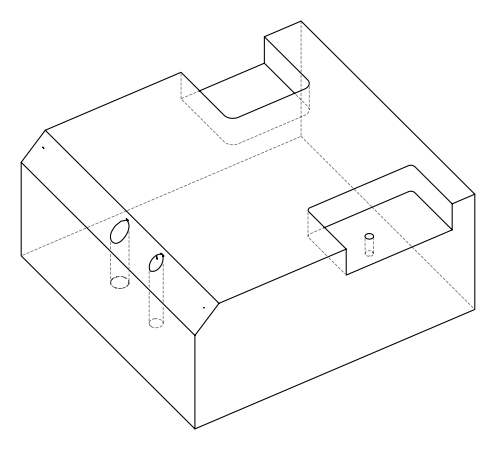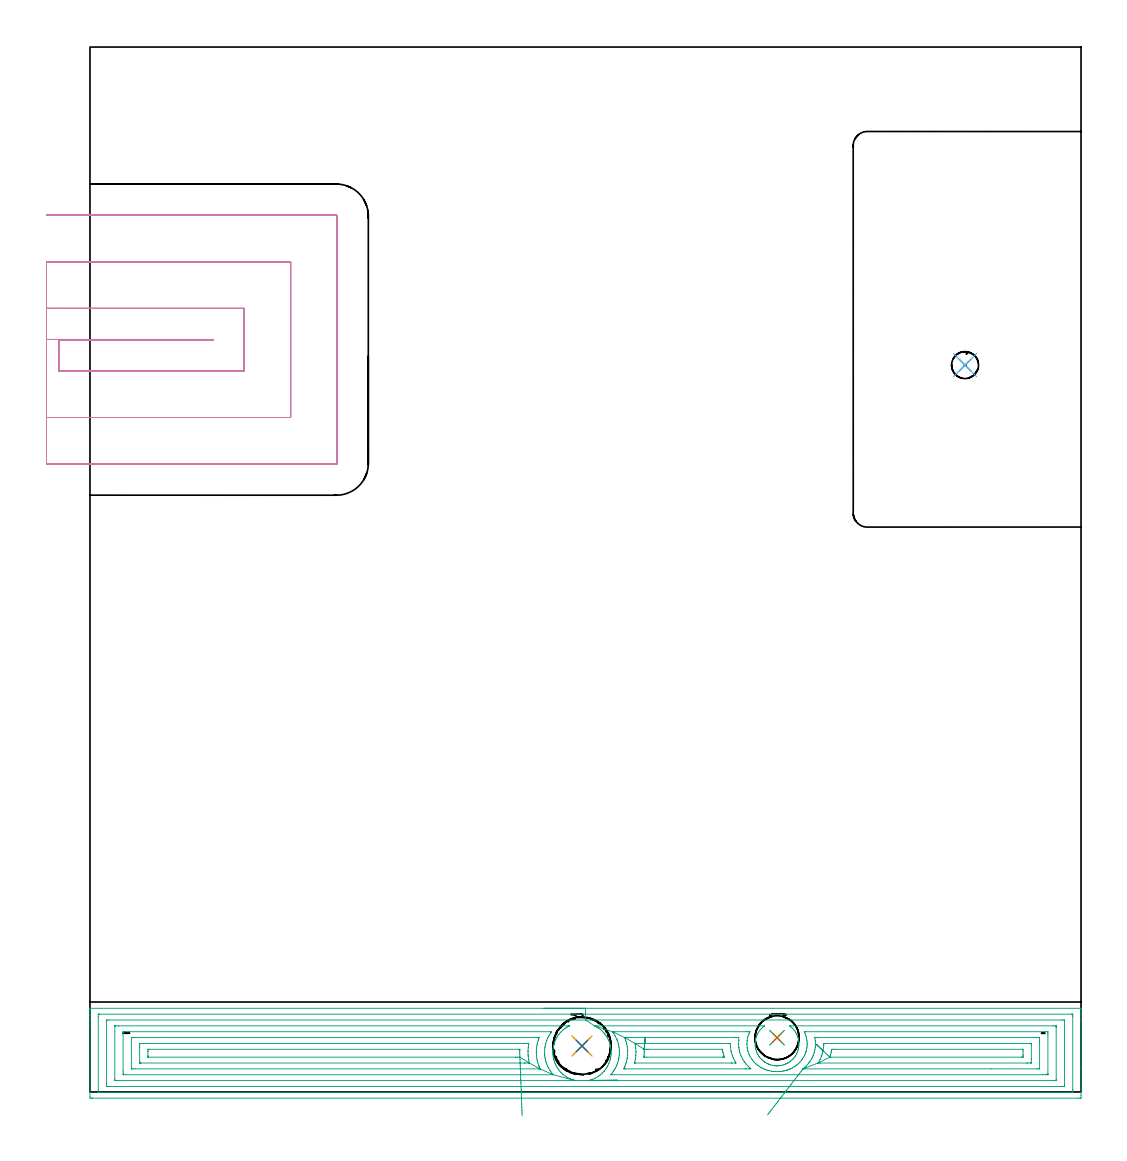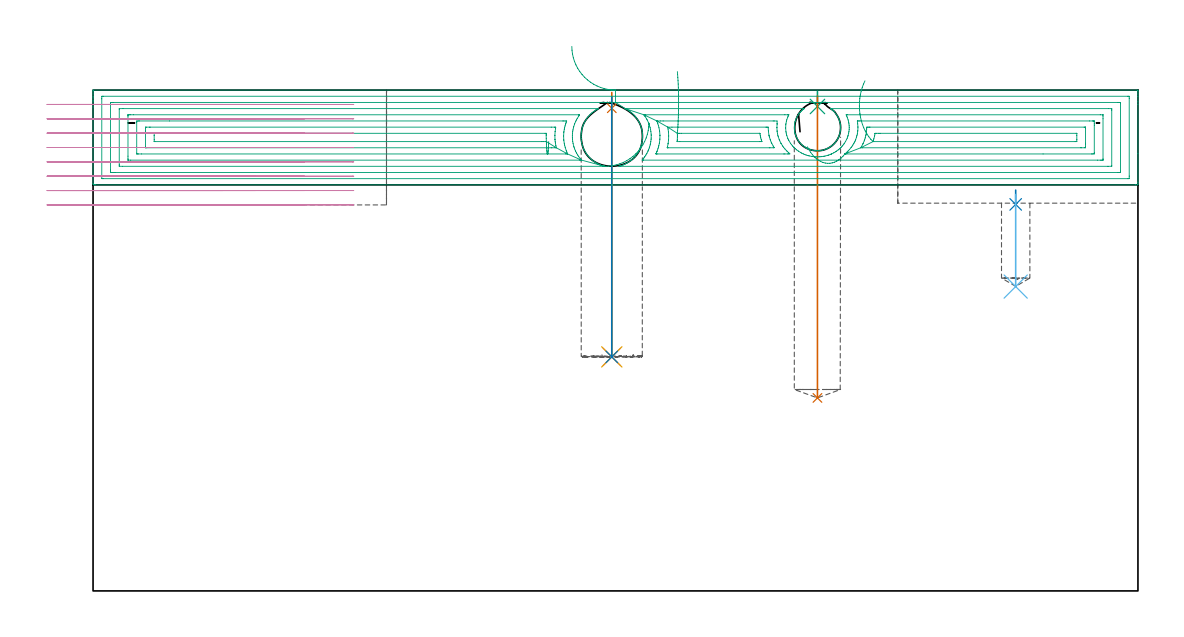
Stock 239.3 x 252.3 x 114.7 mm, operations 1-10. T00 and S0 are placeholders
(PLAN: 11 operations, 8 tool changes, 108.4 min)
(1 SPOT_DRILL | STEP1POCKET | NXT0321_9005460120000 | 0.03 min | 314 mm3)
(2 SPOT_DRILL_1 | STEP1POCKET_1 | NXT0321_9005460120000 | 0.03 min | 2801 mm3)
(3 SPOT_DRILL_2 | STEP1POCKET_2 | NXT0321_9005460120000 | 0.03 min | 269 mm3)
(4 DRILL_BLIND_HOLE_INTO_CENTER | STEP1POCKET | UGT0301_480 | 0.24 min | 3182 mm3)
(5 DRILL_TO_ENLARGE_BLIND_HOLE | STEP1POCKET | UGT0301_374 | 0.24 min | 4604 mm3)
(6 DRILL_BLIND_HOLE_INTO_CENTER_1 | STEP1POCKET_1 | UGT0301_460 | 0.09 min | 604 mm3)
(7 DRILL_BLIND_HOLE_INTO_CENTER_2 | STEP1POCKET_2 | NXT0301_077 | 0.28 min | 5873 mm3)
(8 BORE_BLIND_HOLE | STEP1POCKET | UGT0332_064 | 0.24 min | 1295 mm3)
(9 AREA_MILL | FG_CHAMFER_SURFACE | UGT0205_001 | 15.62 min | 53908 mm3)
(10 MILL_SLOT | SLOT_PARTIAL_RECTANGULAR | UGT0201_133 | Follow Part, ap 3.75, ae 75% | 11.49 min | 132068 mm3)
(11 MILL_SLOT_1 | SLOT_PARTIAL_RECTANGULAR_1 | NXT0201_008 | Follow Part, ap 1.5, ae 75% | 80.11 min | 133110 mm3)
(TOOL NXT0321_9005460120000 | NC Spot Drill, 142deg, 12mm, Carbide, Uncoated | D12 PA142 FL30 Z2)
(TOOL UGT0301_480 | Carbide Drill 8.5 mm | D8.5 PA118 FL75 Z2)
(TOOL UGT0301_374 | Twist Drill Flat Bottom 13 mm | D13 PA180 FL101 Z2)
(TOOL UGT0301_460 | Carbide Drill 6.5 mm | D6.5 PA118 FL63 Z2)
(TOOL NXT0301_077 | Carbide Drill 10.6mm [860.1-1060-053A1-MM 2214] | D10.6 PA140 FL71 Z2)
(TOOL UGT0332_064 | 14 mm Boring Bar Slip Fit | D14)
(TOOL UGT0205_001 | Chamfer Mill 20 x 3 x 45 deg. | D20 FL50 Z2)
(TOOL UGT0201_133 | Carbide End Mill 15.0 | D15 FL30 Z4)
(TOOL NXT0201_008 | ENDMILL 6mm [2P460-0600-NA 1630] | D6 FL26 Z6)
(OP 1 SPOT_DRILL)
G17 G21 G94 G90
T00 M6
G54
G17 G0 G90 X118.8 Y11.1 S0 M3
G43 Z124.7 H0
G94 G81 G98 Z110.543 F250. R114.15
G80
M5
M2
(OP 2 SPOT_DRILL_1)
G17 G21 G94 G90
T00 M6
G54
G17 G0 G90 X211.3 Y175.5 S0 M3
G43 Z124.7 H0
G94 G81 G98 Z88.52 F250. R91.8
G80
M5
M2
(OP 3 SPOT_DRILL_2)
G17 G21 G94 G90
T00 M6
G54
G17 G0 G90 X165.9 Y13.1 S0 M3
G43 Z124.7 H0
G94 G81 G98 Z110.944 F250. R114.4
G80
M5
M2
(OP 4 DRILL_BLIND_HOLE_INTO_CENTER)
G17 G21 G94 G90
T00 M6
G54
G17 G0 G90 X118.8 Y11.1 S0 M3
G43 Z124.7 H0
G94 G81 G98 Z53.6 F250. R113.15
G80
M5
M2
(OP 5 DRILL_TO_ENLARGE_BLIND_HOLE)
G17 G21 G94 G90
T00 M6
G54
G17 G0 G90 X118.8 Y11.1 S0 M3
G43 Z124.7 H0
G94 G73 G98 Z53.6 F250. Q11.51 R113.15
G80
M5
M2
(OP 6 DRILL_BLIND_HOLE_INTO_CENTER_1)
G17 G21 G94 G90
T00 M6
G54
G17 G0 G90 X211.3 Y175.5 S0 M3
G43 Z124.7 H0
G94 G81 G98 Z69.7 F250. R90.8
G80
M5
M2
(OP 7 DRILL_BLIND_HOLE_INTO_CENTER_2)
G17 G21 G94 G90
T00 M6
G54
G17 G0 G90 X165.9 Y13.1 S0 M3
G43 Z124.7 H1
G94 G81 G98 Z44.2 F250. R113.4
G80
M5
M2
(OP 8 BORE_BLIND_HOLE)
G17 G21 G94 G90
T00 M6
G54
G17 G0 G90 X118.8 Y11.1 S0 M3
G43 Z124.7 H0
G94 G85 G98 Z53.6 F250. R113.15
G80
M5
M2
(OP 9 AREA_MILL)
G17 G21 G94 G90
T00 M6
G54
G17 G0 G90 X109.65 Y20.2 S1061 M3
G43 Z124.7 H0
G94 G1 X109.688 Z123.828 F250.
X109.802 Z122.963
X109.991 Z122.112
X110.253 Z121.28
X110.587 Z120.474
X110.99 Z119.7
X111.459 Z118.964
X111.99 Z118.272
X112.579 Z117.629
X113.222 Z117.039
X113.914 Z116.508
X114.65 Z116.04
X115.424 Z115.637
X116.23 Z115.303
X117.062 Z115.041
X117.914 Z114.852
X118.778 Z114.738
X119.65 Z114.7
X239.15
X239.29 Y20.197 Z114.688
X239.293 Y20.152 Z114.643
X239.3 Y19.799 Z114.298
Y19.314 Z113.813
Y18.713 Z113.208
Y17.521 Z112.018
Y16.93 Z111.423
Y5.633 Z100.13
Y-0.905 Z93.592
X239.298 Y-1.496 Z93.001
X239.296 Y-1.497 Z93.
X238.704 Y-1.5
X0.596
X0.296 Y-1.497 Z93.002
X0.01 Y-1.491 Z93.006
X0. Y-1.2 Z93.297
Y16.333 Z110.828
Y16.93 Z111.423
Y17.521 Z112.018
Y17.821 Z112.318
Y18.413 Z112.909
Y18.713 Z113.208
Y19.314 Z113.813
Y19.799 Z114.298
X0.007 Y20.152 Z114.643
X0.01 Y20.197 Z114.688
X0.15 Y20.2 Z114.7
X119.65
Y18.786 Z113.286
X236.993 Y18.785 Z113.285
X237.138 Y18.784 Z113.284
X237.235 Y18.781 Z113.281
X237.291 Y18.777 Z113.277
X237.294 Y18.766 Z113.266
X237.297 Y18.713 Z113.213
X237.3 Y18.334 Z112.834
Y0.499 Z94.999
X237.297 Y-0.013 Z94.487
X237.294 Y-0.06 Z94.44
X237.291 Y-0.077 Z94.423
X237.211 Y-0.081 Z94.419
X237.066 Y-0.085 Z94.415
X236.993 Y-0.086 Z94.414
X2.307
X2.162 Y-0.084 Z94.416
X2.065 Y-0.081 Z94.419
X2.009 Y-0.077 Z94.423
X2.006 Y-0.066 Z94.434
X2.003 Y-0.013 Z94.487
X2. Y0.366 Z94.866
Y18.201 Z112.701
X2.003 Y18.713 Z113.213
X2.006 Y18.76 Z113.26
X2.009 Y18.777 Z113.277
X2.089 Y18.781 Z113.281
X2.234 Y18.785 Z113.285
X2.307 Y18.786 Z113.286
X119.65
Y17.371 Z111.871
X234.695
X235.137 Y17.367 Z111.867
X235.246 Y17.364 Z111.864
X235.29 Y17.359 Z111.859
X235.295 Y17.256 Z111.756
X235.299 Y17.092 Z111.592
Y1.608 Z96.108
X235.295 Y1.444 Z95.944
X235.29 Y1.341 Z95.841
X235.246 Y1.336 Z95.836
X235.137 Y1.333 Z95.833
X234.686 Y1.329 Z95.829
X5.055
X4.604 Y1.33 Z95.83
X4.163 Y1.333 Z95.833
X4.026 Y1.335 Z95.835
X4.01 Y1.607 Z96.107
X4.003 Y1.77 Z96.27
X4. Y1.933 Z96.433
X4.001 Y17.092 Z111.592
X4.005 Y17.256 Z111.756
X4.01 Y17.359 Z111.859
X4.054 Y17.364 Z111.864
X4.163 Y17.367 Z111.867
X4.614 Y17.371 Z111.871
X119.65
X121.859 Y15.951 Z110.451
X121.862 Y15.954 Z110.454
X121.88 Y15.956 Z110.456
X121.983 Y15.957 Z110.457
X162.818
X162.902 Y15.956 Z110.456
Y15.954 Z110.454
X162.585 Y15.733 Z110.233
X162.338 Y15.517 Z110.017
X162.117 Y15.305 Z109.805
X161.909 Y15.08 Z109.58
X161.712 Y14.845 Z109.345
X161.675 Y14.796 Z109.296
X161.403 Y14.384 Z108.884
X161.166 Y13.957 Z108.457
X160.971 Y13.518 Z108.018
X160.812 Y13.069 Z107.569
X160.781 Y12.963 Z107.463
X160.699 Y12.574 Z107.074
X160.642 Y12.182 Z106.682
X160.613 Y11.738 Z106.238
X160.619 Y11.294 Z105.794
X160.665 Y10.849 Z105.349
X160.742 Y10.406 Z104.906
X160.781 Y10.237 Z104.737
X160.898 Y9.875 Z104.375
X161.028 Y9.518 Z104.018
X161.258 Y9.068 Z103.568
X161.518 Y8.631 Z103.131
X161.675 Y8.406 Z102.906
X161.963 Y8.066 Z102.566
X162.272 Y7.743 Z102.243
X162.417 Y7.609 Z102.109
X162.569 Y7.483 Z101.983
X162.902 Y7.248 Z101.748
X162.991 Y7.187 Z101.684
X163.007 Y7.176 Z101.672
X163.463 Y6.898 Z101.395
X163.496 Y6.881 Z101.378
X163.545 Y6.857 Z101.353
X163.794 Y6.752 Z101.247
X163.948 Y6.686 Z101.182
X164.357 Y6.531 Z101.03
X164.803 Y6.427 Z100.926
X165.251 Y6.351 Z100.845
X165.577 Y6.327 Z100.817
X165.658 Y6.32 Z100.812
X165.698 Y6.317 Z100.808
X165.805 Y6.32 Z100.803
X165.882 Y6.317 Z100.806
X165.993 Y6.32 Z100.804
X166.145 Y6.318 Z100.811
X166.178 Y6.32 Z100.814
X166.286 Y6.331 Z100.823
X166.594 Y6.356 Z100.854
X167.04 Y6.436 Z100.934
X167.49 Y6.554 Z101.053
X167.934 Y6.714 Z101.214
X167.959 Y6.726 Z101.225
X168.253 Y6.856 Z101.353
X168.518 Y7. Z101.5
X168.545 Y7.015 Z101.515
X168.828 Y7.189 Z101.689
X169.187 Y7.455 Z101.955
X169.526 Y7.743 Z102.243
X169.722 Y7.934 Z102.434
X170.013 Y8.274 Z102.774
X170.282 Y8.631 Z103.131
X170.456 Y8.904 Z103.404
X170.616 Y9.186 Z103.686
X170.772 Y9.518 Z104.018
X170.927 Y9.959 Z104.459
X171.052 Y10.406 Z104.906
X171.135 Y10.849 Z105.349
X171.181 Y11.294 Z105.794
X171.187 Y11.738 Z106.238
X171.157 Y12.182 Z106.682
X171.088 Y12.628 Z107.128
X170.98 Y13.069 Z107.569
X170.829 Y13.518 Z108.018
X170.643 Y13.957 Z108.457
X170.616 Y14.015 Z108.515
X170.363 Y14.437 Z108.937
X170.079 Y14.845 Z109.345
X169.722 Y15.265 Z109.765
X169.473 Y15.505 Z110.005
X169.208 Y15.733 Z110.233
X169.144 Y15.78 Z110.28
X168.998 Y15.891 Z110.391
X168.922 Y15.95 Z110.45
X169.161 Y15.957 Z110.457
X232.542
X233.276 Y15.951 Z110.451
X233.29 Y15.95 Z110.45
X233.293 Y15.932 Z110.432
X233.297 Y15.884 Z110.384
X233.299 Y15.786 Z110.286
X233.3 Y15.59 Z110.09
X233.299 Y2.925 Z97.425
X233.297 Y2.82 Z97.32
X233.292 Y2.768 Z97.268
X233.289 Y2.749 Z97.249
X233.267 Y2.748 Z97.248
X232.461 Y2.743 Z97.243
X232.381
X120.399 Z97.242
X120.559 Y2.782 Z97.282
X120.904 Y2.885 Z97.382
X120.993 Y2.911 Z97.409
X121.438 Y3.074 Z97.571
X121.962 Y3.304 Z97.803
X122.332 Y3.508 Z98.006
X122.786 Y3.8 Z98.297
X122.857 Y3.851 Z98.348
X123.227 Y4.117 Z98.616
X123.317 Y4.192 Z98.691
X123.73 Y4.575 Z99.073
X124.121 Y4.98 Z99.479
X124.206 Y5.08 Z99.579
X124.533 Y5.517 Z100.017
X124.833 Y5.967 Z100.467
X125.015 Y6.277 Z100.777
X125.281 Y6.855 Z101.355
X125.453 Y7.296 Z101.796
X125.592 Y7.743 Z102.243
X125.698 Y8.185 Z102.685
X125.774 Y8.631 Z103.131
X125.821 Y9.074 Z103.574
X125.841 Y9.518 Z104.018
X125.833 Y9.963 Z104.463
X125.795 Y10.406 Z104.906
X125.729 Y10.851 Z105.351
X125.634 Y11.294 Z105.794
X125.508 Y11.74 Z106.24
X125.353 Y12.182 Z106.682
X125.193 Y12.556 Z107.056
X125.015 Y12.924 Z107.424
X124.932 Y13.069 Z107.569
X124.647 Y13.52 Z108.02
X124.333 Y13.957 Z108.457
X124.121 Y14.219 Z108.719
X123.82 Y14.538 Z109.038
X123.503 Y14.845 Z109.345
X123.227 Y15.081 Z109.581
X122.786 Y15.401 Z109.901
X122.332 Y15.698 Z110.198
X122.273 Y15.733 Z110.233
X121.88 Y15.933 Z110.433
X121.861 Y15.945 Z110.445
X121.859 Y15.951 Z110.451
X126.171 Y14.539 Z109.039
X126.172 Y14.54 Z109.04
X126.183 Y14.542 Z109.042
X126.338 Y14.543 Z109.043
X126.494
X158.443
X159.047 Y14.542 Z109.042
X159.171 Y14.54 Z109.04
X159.335 Y14.536 Z109.036
Y14.535 Z109.035
Y14.53 Z109.03
X159.245 Y14.344 Z108.844
X159.204 Y14.254 Z108.754
X159.102 Y14.022 Z108.522
X158.866 Y13.363 Z107.863
X158.781 Y13.024 Z107.524
X158.683 Y12.471 Z106.971
X158.654 Y12.259 Z106.759
X158.625 Y11.579 Z106.079
X158.627 Y11.395 Z105.895
X158.688 Y10.688 Z105.188
X158.733 Y10.397 Z104.897
X158.803 Y10.068 Z104.568
X158.882 Y9.796 Z104.296
X159.113 Y9.126 Z103.626
X159.218 Y8.904 Z103.404
X159.256 Y8.826 Z103.326
X159.335 Y8.675 Z103.175
X159.73 Y8.012 Z102.512
X159.938 Y7.719 Z102.219
X160.226 Y7.376 Z101.876
X160.465 Y7.121 Z101.621
X160.794 Y6.793 Z101.293
X161.118 Y6.519 Z101.019
X161.529 Y6.229 Z100.729
X162.01 Y5.924 Z100.424
X162.24 Y5.786 Z100.286
X162.651 Y5.588 Z100.088
X162.902 Y5.48 Z99.98
X162.944 Y5.463 Z99.963
X163.282 Y5.337 Z99.837
X163.665 Y5.211 Z99.711
X163.794 Y5.178 Z99.678
X164.001 Y5.13 Z99.63
X164.685 Y4.997 Z99.497
X165.077 Y4.946 Z99.446
X165.577 Y4.908 Z99.408
X166.009 Y4.905 Z99.405
X166.469 Y4.925 Z99.425
X166.847 Y4.959 Z99.459
X167.361 Y5.041 Z99.541
X167.611 Y5.087 Z99.587
X168.253 Y5.252 Z99.752
X168.318 Y5.272 Z99.772
X168.513 Y5.337 Z99.837
X168.971 Y5.511 Z100.011
X169.043 Y5.54 Z100.04
X169.144 Y5.587 Z100.087
X169.635 Y5.828 Z100.328
X170.036 Y6.067 Z100.567
X170.283 Y6.229 Z100.729
X170.652 Y6.503 Z101.003
X170.928 Y6.731 Z101.231
X171.135 Y6.914 Z101.414
X171.347 Y7.121 Z101.621
X171.568 Y7.373 Z101.873
X171.82 Y7.671 Z102.171
X171.966 Y7.867 Z102.367
X172.07 Y8.012 Z102.512
X172.318 Y8.406 Z102.906
X172.58 Y8.904 Z103.404
X172.711 Y9.183 Z103.683
X172.866 Y9.641 Z104.141
X172.91 Y9.796 Z104.296
X173.049 Y10.35 Z104.85
X173.112 Y10.688 Z105.188
X173.159 Y11.131 Z105.631
X173.175 Y11.579 Z106.079
X173.16 Y12.022 Z106.522
X173.114 Y12.471 Z106.971
X173.06 Y12.819 Z107.319
X172.926 Y13.363 Z107.863
X172.711 Y13.996 Z108.496
X172.603 Y14.254 Z108.754
X172.522 Y14.444 Z108.944
X172.499 Y14.506 Z109.006
X172.489 Y14.538 Z109.038
X172.497 Y14.539 Z109.039
X172.567 Y14.541 Z109.041
X172.711 Y14.542 Z109.042
X230.678
X231.284 Y14.54 Z109.04
X231.287 Y14.537 Z109.037
X231.296 Y14.528 Z109.028
X231.298 Y14.254 Z108.754
X231.3 Y13.632 Z108.132
Y4.446 Z98.946
X231.298 Y4.29 Z98.79
X231.295 Y4.212 Z98.712
X231.29 Y4.175 Z98.675
X231.286 Y4.164 Z98.664
X231.254 Y4.163 Z98.663
X230.965 Y4.158 Z98.658
X230.678 Y4.157 Z98.657
X230.075
X126.05 Y4.158 Z98.658
X125.857 Y4.16 Z98.66
X125.788 Y4.162 Z98.662
X125.767 Y4.164 Z98.664
X125.987 Y4.446 Z98.946
X126.139 Y4.645 Z99.145
X126.338 Y4.914 Z99.414
X126.507 Y5.169 Z99.669
X126.614 Y5.337 Z99.837
X126.844 Y5.723 Z100.223
X127.092 Y6.229 Z100.729
X127.136 Y6.323 Z100.823
X127.23 Y6.537 Z101.037
X127.387 Y6.964 Z101.464
X127.437 Y7.121 Z101.621
X127.589 Y7.653 Z102.153
X127.673 Y8.012 Z102.512
X127.738 Y8.396 Z102.896
X127.799 Y8.904 Z103.404
X127.818 Y9.208 Z103.708
X127.826 Y9.796 Z104.296
X127.815 Y10.103 Z104.603
X127.754 Y10.688 Z105.188
X127.684 Y11.125 Z105.625
X127.583 Y11.579 Z106.079
X127.353 Y12.348 Z106.848
X127.31 Y12.471 Z106.971
X127.289 Y12.529 Z107.029
X127.23 Y12.674 Z107.174
X126.906 Y13.363 Z107.863
X126.789 Y13.576 Z108.076
X126.422 Y14.171 Z108.671
X126.338 Y14.288 Z108.788
X126.178 Y14.526 Z109.026
X126.171 Y14.539 Z109.039
X129.139 Y13.123 Z107.623
X129.155 Y13.124 Z107.624
X129.25 Y13.127 Z107.627
X129.906 Y13.128 Z107.628
X130.564 Y13.129 Z107.629
X155.767 Y13.128 Z107.628
X156.003 Y13.127 Z107.627
X156.659 Y13.122 Z107.622
X156.663 Y12.471 Z106.971
Y12.467 Z106.967
X156.659 Y12.436 Z106.936
X156.618 Y11.62 Z106.12
X156.619 Y11.579 Z106.079
X156.659 Y10.866 Z105.366
X156.675 Y10.688 Z105.188
X156.676 Y10.67 Z105.17
X156.758 Y10.198 Z104.698
X156.841 Y9.796 Z104.296
X156.908 Y9.547 Z104.047
X157.134 Y8.904 Z103.404
X157.255 Y8.608 Z103.108
X157.551 Y8.019 Z102.519
X157.56 Y8.003 Z102.503
X157.943 Y7.378 Z101.878
X158.125 Y7.121 Z101.621
X158.443 Y6.731 Z101.231
X158.907 Y6.229 Z100.729
X159.335 Y5.821 Z100.321
X159.587 Y5.59 Z100.09
X159.335 Y5.578 Z100.078
X159.097 Y5.575 Z100.075
X158.443 Y5.572 Z100.072
X158.209 Y5.571 Z100.071
X129.328 Y5.572 Z100.072
X129.014 Y5.573 Z100.073
X128.957 Y5.575 Z100.075
X128.916 Y5.577 Z100.077
X128.937 Y5.644 Z100.144
X128.96 Y5.709 Z100.209
X128.967 Y5.726 Z100.226
X129.014 Y5.827 Z100.327
X129.133 Y6.11 Z100.61
X129.179 Y6.229 Z100.729
X129.373 Y6.762 Z101.262
X129.477 Y7.121 Z101.621
X129.57 Y7.456 Z101.956
X129.687 Y8.012 Z102.512
X129.72 Y8.198 Z102.698
X129.804 Y8.904 Z103.404
X129.812 Y8.997 Z103.497
X129.831 Y9.796 Z104.296
X129.83 Y9.871 Z104.371
X129.762 Y10.688 Z105.188
X129.745 Y10.848 Z105.348
X129.607 Y11.579 Z106.079
X129.484 Y12.05 Z106.55
X129.354 Y12.471 Z106.971
X129.249 Y12.793 Z107.293
X129.171 Y13.021 Z107.521
X129.148 Y13.091 Z107.591
X129.139 Y13.123 Z107.623
X131.631 Y11.708 Z106.208
X132.581 Y11.715 Z106.215
X154.119 Y11.714 Z106.214
X154.255 Y11.713 Z106.213
X154.525 Y11.71 Z106.21
X154.597 Y11.708 Z106.208
X154.609 Y11.696 Z106.196
X154.613 Y11.658 Z106.158
X154.619 Y11.579 Z106.079
X154.66 Y10.904 Z105.404
X154.681 Y10.688 Z105.188
X154.796 Y9.876 Z104.376
X154.812 Y9.796 Z104.296
X154.876 Y9.503 Z104.003
X155.071 Y8.904 Z103.404
X155.17 Y8.61 Z103.11
X155.323 Y8.241 Z102.741
X155.434 Y8.012 Z102.512
X155.767 Y7.376 Z101.876
X155.913 Y7.121 Z101.621
X155.946 Y7.058 Z101.558
X155.979 Y6.992 Z101.492
X155.902 Y6.99 Z101.49
X155.767 Y6.988 Z101.488
X155.011 Y6.985 Z101.485
X154.876
X131.689 Y6.986 Z101.486
X131.554 Y6.987 Z101.487
X131.516 Y6.99 Z101.49
X131.502 Y6.992 Z101.492
Y7.003 Z101.503
X131.512 Y7.06 Z101.56
X131.525 Y7.121 Z101.621
X131.555 Y7.254 Z101.754
X131.689 Y7.881 Z102.381
X131.708 Y7.994 Z102.494
X131.711 Y8.012 Z102.512
X131.799 Y8.794 Z103.294
X131.805 Y8.904 Z103.404
X131.828 Y9.657 Z104.157
X131.826 Y9.796 Z104.296
X131.777 Y10.599 Z105.099
X131.767 Y10.688 Z105.188
X131.689 Y11.276 Z105.776
X131.636 Y11.579 Z106.079
X131.628 Y11.641 Z106.141
X131.631 Y11.708 Z106.208
X133.813 Y10.292 Z104.792
X133.825 Y10.294 Z104.794
X133.974 Y10.298 Z104.798
X134.365 Y10.3 Z104.8
X134.752
X152.588
X152.661 Y10.299 Z104.799
X152.697 Y10.296 Z104.796
X152.708 Y10.294 Z104.794
X152.712 Y10.283 Z104.783
X152.74 Y10.148 Z104.648
X152.802 Y9.796 Z104.296
X152.848 Y9.551 Z104.051
X152.915 Y9.258 Z103.758
X153.02 Y8.904 Z103.404
X153.092 Y8.663 Z103.163
X153.143 Y8.499 Z102.999
X153.157 Y8.446 Z102.946
X153.165 Y8.406 Z102.906
X153.147 Y8.404 Z102.904
X153.092 Y8.402 Z102.902
X152.704 Y8.4 Z102.9
X134.365
X133.862 Y8.402 Z102.902
X133.789 Y8.405 Z102.905
X133.777 Y8.406 Z102.906
X133.775 Y8.419 Z102.919
Y8.46 Z102.96
X133.785 Y8.617 Z103.117
X133.803 Y8.904 Z103.404
X133.823 Y9.446 Z103.946
X133.826 Y9.796 Z104.296
X133.814 Y10.137 Z104.637
X133.811 Y10.224 Z104.724
X133.812 Y10.271 Z104.771
X133.813 Y10.292 Z104.792
X133.87 Y10.88 Z105.433
X133.922 Y11.41 Z106.124
X133.967 Y11.878 Z106.859
X134.006 Y12.281 Z107.632
X134.038 Y12.615 Z108.437
X134.063 Y12.878 Z109.268
X134.082 Y13.068 Z110.12
X134.093 Y13.183 Z110.984
X134.097 Y13.223 Z111.856
X134.093 Y13.187 Z112.728
X134.083 Y13.076 Z113.593
X134.065 Y12.89 Z114.445
X134.04 Y12.631 Z115.277
X134.008 Y12.301 Z116.084
X133.969 Y11.901 Z116.859
X133.924 Y11.437 Z117.596
X133.873 Y10.909 Z118.289
X133.817 Y10.324 Z118.934
G0 X163.605 Y-5.538 Z101.715
G1 X163.954 Y-5.086 Z101.055
X164.337 Y-4.591 Z100.448
X164.75 Y-4.055 Z99.897
X165.192 Y-3.484 Z99.407
X165.658 Y-2.881 Z98.982
X166.144 Y-2.251 Z98.626
X166.648 Y-1.598 Z98.34
X167.165 Y-0.929 Z98.126
X167.692 Y-0.247 Z97.988
X168.224 Y0.441 Z97.925
X168.757 Y1.132 Z97.938
X169.287 Y1.818 Z98.027
X169.811 Y2.496 Z98.191
X170.324 Y3.161 Z98.43
X170.822 Y3.806 Z98.74
X171.302 Y4.427 Z99.121
X171.76 Y5.02 Z99.568
X172.192 Y5.579 Z100.079
X172.2 Y5.589 Z100.089
X172.225 Y5.615 Z100.115
X172.711 Y6.037 Z100.537
X172.809 Y6.131 Z100.631
X172.904 Y6.229 Z100.729
X173.238 Y6.594 Z101.094
X173.603 Y7.026 Z101.526
X173.644 Y7.08 Z101.58
X173.675 Y7.121 Z101.621
X173.888 Y7.423 Z101.923
X174.006 Y7.61 Z102.11
X174.245 Y8.012 Z102.512
X174.335 Y8.173 Z102.673
X174.495 Y8.478 Z102.978
X174.622 Y8.777 Z103.277
X174.669 Y8.904 Z103.404
X174.849 Y9.442 Z103.942
X174.941 Y9.796 Z104.296
X175.03 Y10.153 Z104.653
X175.118 Y10.688 Z105.188
X175.144 Y10.931 Z105.431
X175.175 Y11.579 Z106.079
X175.17 Y11.796 Z106.296
X175.119 Y12.471 Z106.971
X175.047 Y13.023 Z107.523
X175.038 Y13.11 Z107.61
X175.04 Y13.122 Z107.622
X175.072 Y13.124 Z107.624
X175.151 Y13.127 Z107.627
X175.387 Y13.129 Z107.629
X175.621
X228.236
X228.894 Y13.128 Z107.628
X229.131 Y13.126 Z107.626
X229.247 Y13.122 Z107.622
X229.291 Y13.116 Z107.616
X229.293 Y13.09 Z107.59
X229.298 Y12.959 Z107.459
X229.3 Y12.471 Z106.971
Y12.065 Z106.565
X229.299 Y5.824 Z100.324
X229.295 Y5.688 Z100.188
X229.29 Y5.586 Z100.086
X229.222 Y5.578 Z100.078
X228.894 Y5.574 Z100.074
X228.659 Y5.572 Z100.072
X217.569 Y5.571 Z100.071
X172.477 Y5.572 Z100.072
X172.272 Y5.575 Z100.075
X172.197 Y5.578 Z100.078
X172.192 Y5.579 Z100.079
X175.829 Y6.997 Z101.497
X175.839 Y7.017 Z101.517
X175.861 Y7.06 Z101.56
X176.279 Y7.806 Z102.306
X176.348 Y7.943 Z102.443
X176.379 Y8.012 Z102.512
X176.612 Y8.571 Z103.071
X176.724 Y8.904 Z103.404
X176.831 Y9.243 Z103.743
X176.974 Y9.796 Z104.296
X177.01 Y9.956 Z104.456
X177.131 Y10.688 Z105.188
X177.135 Y10.723 Z105.223
X177.17 Y11.258 Z105.758
X177.185 Y11.565 Z106.065
X177.192 Y11.688 Z106.188
X177.203 Y11.708 Z106.208
X177.34 Y11.711 Z106.211
X177.521 Y11.713 Z106.213
X177.791 Y11.714 Z106.214
X177.927 Y11.715 Z106.215
X226.975 Y11.714 Z106.214
X227.111
X227.246 Y11.711 Z106.211
X227.281 Y11.708 Z106.208
X227.291 Y11.704 Z106.204
X227.294 Y11.692 Z106.192
X227.298 Y11.642 Z106.142
X227.299 Y11.579 Z106.079
X227.3 Y11.39 Z105.89
Y8.012 Z102.512
Y7.823 Z102.323
X227.293 Y7.121 Z101.621
X227.29 Y7.027 Z101.527
X227.282 Y6.992 Z101.492
X227.242 Y6.99 Z101.49
X227.111 Y6.988 Z101.488
X226.354 Y6.985 Z101.485
X226.219
X176.279 Y6.986 Z101.486
X176.143 Y6.988 Z101.488
X175.874 Y6.992 Z101.492
X175.829 Y6.997 Z101.497
X178.631 Y8.404 Z102.904
X178.636 Y8.431 Z102.931
X178.665 Y8.532 Z103.032
X178.703 Y8.655 Z103.155
X178.779 Y8.904 Z103.404
X178.818 Y9.04 Z103.54
X178.954 Y9.561 Z104.061
X178.997 Y9.753 Z104.253
X179.005 Y9.796 Z104.296
X179.071 Y10.185 Z104.685
X179.089 Y10.272 Z104.772
X179.093 Y10.29 Z104.79
X179.114 Y10.294 Z104.794
X179.173 Y10.296 Z104.796
X179.342 Y10.299 Z104.799
X179.846 Y10.3 Z104.8
X180.233
X225.163
X225.219 Y10.298 Z104.798
X225.277 Y10.295 Z104.795
X225.29 Y10.293 Z104.793
X225.293 Y10.273 Z104.773
X225.296 Y10.223 Z104.723
X225.3 Y9.823 Z104.323
Y8.931 Z103.431
Y8.904 Z103.404
X225.292 Y8.472 Z102.972
X225.29 Y8.42 Z102.92
X225.279 Y8.406 Z102.906
X225.242 Y8.405 Z102.905
X225.108 Y8.401 Z102.901
X224.939 Y8.4 Z102.9
X178.786
X178.651 Y8.401 Z102.901
X178.633 Y8.403 Z102.903
X178.631 Y8.404 Z102.904
X178.127 Y8.884 Z103.43
X177.659 Y9.33 Z104.015
X177.229 Y9.74 Z104.654
X176.841 Y10.11 Z105.342
X176.498 Y10.437 Z106.075
X176.202 Y10.718 Z106.846
X175.956 Y10.952 Z107.649
X175.762 Y11.137 Z108.479
X175.621 Y11.272 Z109.33
X175.534 Y11.354 Z110.194
X175.502 Y11.385 Z111.065
X175.525 Y11.363 Z111.937
X175.603 Y11.289 Z112.803
X175.736 Y11.163 Z113.656
X175.921 Y10.986 Z114.49
X176.159 Y10.759 Z115.298
X176.447 Y10.485 Z116.075
X176.782 Y10.165 Z116.814
G0 Z124.7
X127.305 Y2.868
Z107.147
G1 X127.258 Y2.867 Z106.276
X127.136 Y2.866 Z105.412
X126.94 Y2.863 Z104.562
X126.669 Y2.86 Z103.732
X126.328 Y2.856 Z102.93
X125.918 Y2.851 Z102.16
X125.442 Y2.845 Z101.428
X124.905 Y2.838 Z100.741
X124.309 Y2.831 Z100.104
X123.661 Y2.823 Z99.52
X122.964 Y2.814 Z98.996
X122.224 Y2.805 Z98.534
X121.446 Y2.796 Z98.139
X120.637 Y2.786 Z97.812
X119.803 Y2.776 Z97.558
X118.949 Y2.765 Z97.377
X118.083 Y2.755 Z97.271
X117.211 Y2.744 Z97.242
X117.098 Y2.743 Z97.243
X6.758
X6.024 Y2.748 Z97.248
X6.01 Y2.75 Z97.25
X6.006 Y2.768 Z97.268
X6.002 Y2.816 Z97.316
X6. Y2.914 Z97.414
Y3.11 Z97.61
X6.001 Y15.775 Z110.275
X6.003 Y15.88 Z110.38
X6.007 Y15.932 Z110.432
X6.011 Y15.951 Z110.451
X6.032 Y15.953 Z110.453
X6.839 Y15.957 Z110.457
X6.919
X115.555
X115.637 Y15.956 Z110.456
X115.68 Y15.955 Z110.455
X115.738 Y15.95 Z110.45
X115.695 Y15.925 Z110.425
X115.637 Y15.893 Z110.393
X115.328 Y15.733 Z110.233
X115.179 Y15.645 Z110.145
X114.725 Y15.339 Z109.839
X114.285 Y15.009 Z109.509
X114.096 Y14.845 Z109.345
X113.735 Y14.489 Z108.989
X113.391 Y14.119 Z108.619
X113.264 Y13.957 Z108.457
X112.953 Y13.52 Z108.02
X112.672 Y13.069 Z107.569
X112.497 Y12.752 Z107.252
X112.25 Y12.182 Z106.682
X112.092 Y11.74 Z106.24
X111.966 Y11.294 Z105.794
X111.871 Y10.851 Z105.351
X111.805 Y10.406 Z104.906
X111.767 Y9.963 Z104.463
X111.759 Y9.518 Z104.018
X111.779 Y9.074 Z103.574
X111.826 Y8.631 Z103.131
X111.902 Y8.185 Z102.685
X112.007 Y7.743 Z102.243
X112.147 Y7.296 Z101.796
X112.312 Y6.855 Z101.355
X112.401 Y6.65 Z101.15
X112.497 Y6.448 Z100.948
X112.77 Y5.967 Z100.467
X113.067 Y5.517 Z100.017
X113.391 Y5.08 Z99.579
X113.699 Y4.755 Z99.254
X113.824 Y4.623 Z99.121
X114.151 Y4.317 Z98.813
X114.282 Y4.193 Z98.69
X114.725 Y3.86 Z98.36
X115.179 Y3.56 Z98.06
X115.636 Y3.305 Z97.802
X115.852 Y3.2 Z97.699
X115.976 Y3.144 Z97.643
X116.073 Y3.099 Z97.599
X116.465 Y2.959 Z97.457
X116.518 Y2.94 Z97.438
X116.698 Y2.885 Z97.383
X116.838 Y2.842 Z97.34
X116.967 Y2.804 Z97.299
X116.975 Y2.802 Z97.297
X117.211 Y2.744 Z97.242
X116.967 Y2.804 Z97.299
X116.838 Y2.842 Z97.34
X116.826 Y2.846 Z97.344
X111.839 Y4.164 Z98.664
X111.835 Y4.163 Z98.663
X111.755 Y4.16 Z98.66
X111.466 Y4.157 Z98.657
X8.622
X8.016 Y4.16 Z98.66
X8.013 Y4.162 Z98.662
X8.004 Y4.172 Z98.672
X8.002 Y4.446 Z98.946
X8. Y5.068 Z99.568
Y14.254 Z108.754
X8.002 Y14.41 Z108.91
X8.005 Y14.488 Z108.988
X8.01 Y14.525 Z109.025
X8.014 Y14.536 Z109.036
X8.046 Y14.537 Z109.037
X8.335 Y14.542 Z109.042
X8.622 Y14.543 Z109.043
X9.225
X111.274
X111.351 Y14.541 Z109.041
X111.401 Y14.539 Z109.039
X111.419 Y14.538 Z109.038
X111.372 Y14.46 Z108.96
X111.236 Y14.254 Z108.754
X111.178 Y14.169 Z108.669
X110.871 Y13.67 Z108.17
X110.698 Y13.363 Z107.863
X110.561 Y13.088 Z107.588
X110.29 Y12.468 Z106.968
X110.286 Y12.459 Z106.959
X110.076 Y11.789 Z106.289
X110.017 Y11.579 Z106.079
X109.905 Y11.069 Z105.569
X109.846 Y10.688 Z105.188
X109.8 Y10.282 Z104.782
X109.774 Y9.796 Z104.296
X109.778 Y9.288 Z103.788
X109.801 Y8.904 Z103.404
X109.853 Y8.446 Z102.946
X109.927 Y8.012 Z102.512
X110.1 Y7.307 Z101.807
X110.16 Y7.121 Z101.621
X110.286 Y6.746 Z101.246
X110.502 Y6.229 Z100.729
X110.709 Y5.806 Z100.306
X110.989 Y5.337 Z99.837
X111.178 Y5.045 Z99.545
X111.614 Y4.446 Z98.946
X111.719 Y4.316 Z98.816
X111.807 Y4.209 Z98.709
X111.832 Y4.175 Z98.675
X111.839 Y4.164 Z98.664
X108.679 Y5.577 Z100.077
X108.662 Y5.575 Z100.075
X108.61 Y5.573 Z100.073
X108.503 Y5.572 Z100.072
X108.269 Y5.571 Z100.071
X11.064
X10.406 Y5.572 Z100.072
X10.169 Y5.574 Z100.074
X10.054 Y5.578 Z100.078
X10.009 Y5.584 Z100.084
X10.007 Y5.61 Z100.11
X10.002 Y5.741 Z100.241
X10. Y7.121 Z101.621
X10.001 Y12.875 Z107.375
X10.005 Y13.012 Z107.512
X10.01 Y13.114 Z107.614
X10.078 Y13.122 Z107.622
X10.406 Y13.126 Z107.626
X10.641 Y13.128 Z107.628
X17.495 Y13.129 Z107.629
X107.611 Y13.128 Z107.628
X107.846
X108.286 Y13.123 Z107.623
X108.467 Y13.12 Z107.62
X108.392 Y12.912 Z107.412
X108.306 Y12.667 Z107.167
X108.243 Y12.471 Z106.971
X108.093 Y11.989 Z106.489
X107.993 Y11.579 Z106.079
X107.925 Y11.266 Z105.766
X107.839 Y10.688 Z105.188
X107.816 Y10.483 Z104.983
X107.774 Y9.796 Z104.296
X107.771 Y9.636 Z104.136
X107.8 Y8.904 Z103.404
X107.815 Y8.7 Z103.2
X107.913 Y8.012 Z102.512
X107.987 Y7.636 Z102.136
X108.12 Y7.121 Z101.621
X108.357 Y6.375 Z100.875
X108.414 Y6.229 Z100.729
X108.503 Y6.005 Z100.505
X108.621 Y5.728 Z100.228
X108.673 Y5.604 Z100.104
X108.679 Y5.577 Z100.077
X106.087 Y6.992 Z101.492
X105.96 Y6.988 Z101.488
X105.827 Y6.987 Z101.487
X105.071 Y6.985 Z101.485
X104.936
X12.325 Y6.986 Z101.486
X12.189
X12.054 Y6.989 Z101.489
X12.019 Y6.992 Z101.492
X12.009 Y6.996 Z101.496
X12.006 Y7.008 Z101.508
X12.002 Y7.058 Z101.558
X12.001 Y7.121 Z101.621
X12. Y7.31 Z101.81
Y10.688 Z105.188
Y10.877 Z105.377
X12.007 Y11.579 Z106.079
X12.01 Y11.673 Z106.173
X12.018 Y11.708 Z106.208
X12.058 Y11.71 Z106.21
X12.189 Y11.712 Z106.212
X12.946 Y11.715 Z106.215
X13.081
X104.936
X105.694 Y11.713 Z106.213
X105.827 Y11.711 Z106.211
X105.953 Y11.708 Z106.208
X105.949 Y11.579 Z106.079
X105.936 Y11.471 Z105.971
X105.827 Y10.724 Z105.224
X105.824 Y10.691 Z105.191
X105.769 Y9.855 Z104.355
Y9.796 Z104.296
X105.789 Y8.943 Z103.443
X105.792 Y8.904 Z103.404
X105.827 Y8.494 Z102.994
X105.885 Y8.071 Z102.571
X105.894 Y8.012 Z102.512
X105.906 Y7.934 Z102.434
X105.996 Y7.486 Z101.986
X106.069 Y7.121 Z101.621
X106.087 Y6.992 Z101.492
X103.814 Y8.406 Z102.906
X103.652 Y8.404 Z102.904
X103.152 Y8.401 Z102.901
X102.765 Y8.4 Z102.9
X14.137
X14.081 Y8.402 Z102.902
X14.023 Y8.405 Z102.905
X14.01 Y8.407 Z102.907
X14.007 Y8.427 Z102.927
X14.004 Y8.477 Z102.977
X14. Y8.877 Z103.377
Y9.769 Z104.269
Y9.796 Z104.296
X14.008 Y10.228 Z104.728
X14.01 Y10.28 Z104.78
X14.021 Y10.294 Z104.794
X14.058 Y10.295 Z104.795
X14.192 Y10.299 Z104.799
X14.361 Y10.3 Z104.8
X103.539
X103.749 Y10.298 Z104.798
X103.773 Y10.296 Z104.796
X103.783 Y10.294 Z104.794
X103.785 Y10.28 Z104.78
Y10.201 Z104.701
X103.78 Y10.06 Z104.56
X103.774 Y9.796 Z104.296
X103.784 Y9.163 Z103.663
X103.814 Y8.406 Z102.906
X103.839 Y7.764 Z102.317
X103.865 Y7.072 Z101.787
X103.893 Y6.336 Z101.318
X103.923 Y5.563 Z100.916
X103.953 Y4.757 Z100.582
X103.985 Y3.926 Z100.32
X104.017 Y3.075 Z100.131
X104.05 Y2.21 Z100.018
X104.083 Y1.339 Z99.98
X104.116 Y0.469 Z100.018
X104.149 Y-0.396 Z100.133
X104.181 Y-1.247 Z100.322
X104.213 Y-2.078 Z100.584
X104.244 Y-2.883 Z100.919
X104.273 Y-3.656 Z101.322
X104.301 Y-4.391 Z101.791
X104.327 Y-5.083 Z102.322
X104.352 Y-5.725 Z102.912
G0 Z124.7
M5
M2
(OP 10 MILL_SLOT)
G17 G21 G94 G90
T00 M6
G54
G17 G0 G90 X-10.5 Y181.7 S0 M3
G43 Z124.7 H0
Z111.412
G94 G1 X-7.5 F250.
X29.7 F500.
Y181.6
X-7.5
Y174.1
X37.2
Y189.2
X-7.5
X-10.5 F250.
Y162.85
X-7.5
X48.45 F500.
Y200.45
X-7.5
X-10.5 F250.
Y151.6
X-7.5
X59.5 F500.
G3 X59.7 Y151.8 R0.2
G1 Y211.5
G3 X59.5 Y211.7 R0.2
G1 X-7.5
X-10.5 F250.
G0 Y181.7 Z108.125
G1 X-7.5
X29.7 F500.
Y181.6
X-7.5
Y174.1
X37.2
Y189.2
X-7.5
X-10.5 F250.
Y162.85
X-7.5
X48.45 F500.
Y200.45
X-7.5
X-10.5 F250.
Y151.6
X-7.5
X59.5 F500.
G3 X59.7 Y151.8 R0.2
G1 Y211.5
G3 X59.5 Y211.7 R0.2
G1 X-7.5
X-10.5 F250.
G0 Y181.7 Z104.837
G1 X-7.5
X29.7 F500.
Y181.6
X-7.5
Y174.1
X37.2
Y189.2
X-7.5
X-10.5 F250.
Y162.85
X-7.5
X48.45 F500.
Y200.45
X-7.5
X-10.5 F250.
Y151.6
X-7.5
X59.5 F500.
G3 X59.7 Y151.8 R0.2
G1 Y211.5
G3 X59.5 Y211.7 R0.2
G1 X-7.5
X-10.5 F250.
G0 Y181.7 Z101.55
G1 X-7.5
X29.7 F500.
Y181.6
X-7.5
Y174.1
X37.2
Y189.2
X-7.5
X-10.5 F250.
Y162.85
X-7.5
X48.45 F500.
Y200.45
X-7.5
X-10.5 F250.
Y151.6
X-7.5
X59.5 F500.
G3 X59.7 Y151.8 R0.2
G1 Y211.5
G3 X59.5 Y211.7 R0.2
G1 X-7.5
X-10.5 F250.
G0 Y181.7 Z98.262
G1 X-7.5
X29.7 F500.
Y181.6
X-7.5
Y174.1
X37.2
Y189.2
X-7.5
X-10.5 F250.
Y162.85
X-7.5
X48.45 F500.
Y200.45
X-7.5
X-10.5 F250.
Y151.6
X-7.5
X59.5 F500.
G3 X59.7 Y151.8 R0.2
G1 Y211.5
G3 X59.5 Y211.7 R0.2
G1 X-7.5
X-10.5 F250.
G0 Y181.7 Z94.975
G1 X-7.5
X29.7 F500.
Y181.6
X-7.5
Y174.1
X37.2
Y189.2
X-7.5
X-10.5 F250.
Y162.85
X-7.5
X48.45 F500.
Y200.45
X-7.5
X-10.5 F250.
Y151.6
X-7.5
X59.5 F500.
G3 X59.7 Y151.8 R0.2
G1 Y211.5
G3 X59.5 Y211.7 R0.2
G1 X-7.5
X-10.5 F250.
G0 Y181.7 Z91.687
G1 X-7.5
X29.7 F500.
Y181.6
X-7.5
Y174.1
X37.2
Y189.2
X-7.5
X-10.5 F250.
Y162.85
X-7.5
X48.45 F500.
Y200.45
X-7.5
X-10.5 F250.
Y151.6
X-7.5
X59.5 F500.
G3 X59.7 Y151.8 R0.2
G1 Y211.5
G3 X59.5 Y211.7 R0.2
G1 X-7.5
X-10.5 F250.
G0 Y181.7 Z88.4
G1 X-7.5
X29.7 F500.
Y181.6
X-7.5
Y174.1
X37.2
Y189.2
X-7.5
X-10.5 F250.
Y162.85
X-7.5
X48.45 F500.
Y200.45
X-7.5
X-10.5 F250.
Y151.6
X-7.5
X59.5 F500.
G3 X59.7 Y151.8 R0.2
G1 Y211.5
G3 X59.5 Y211.7 R0.2
G1 X-7.5
X-10.5 F250.
G0 Z124.7
M5
M2
